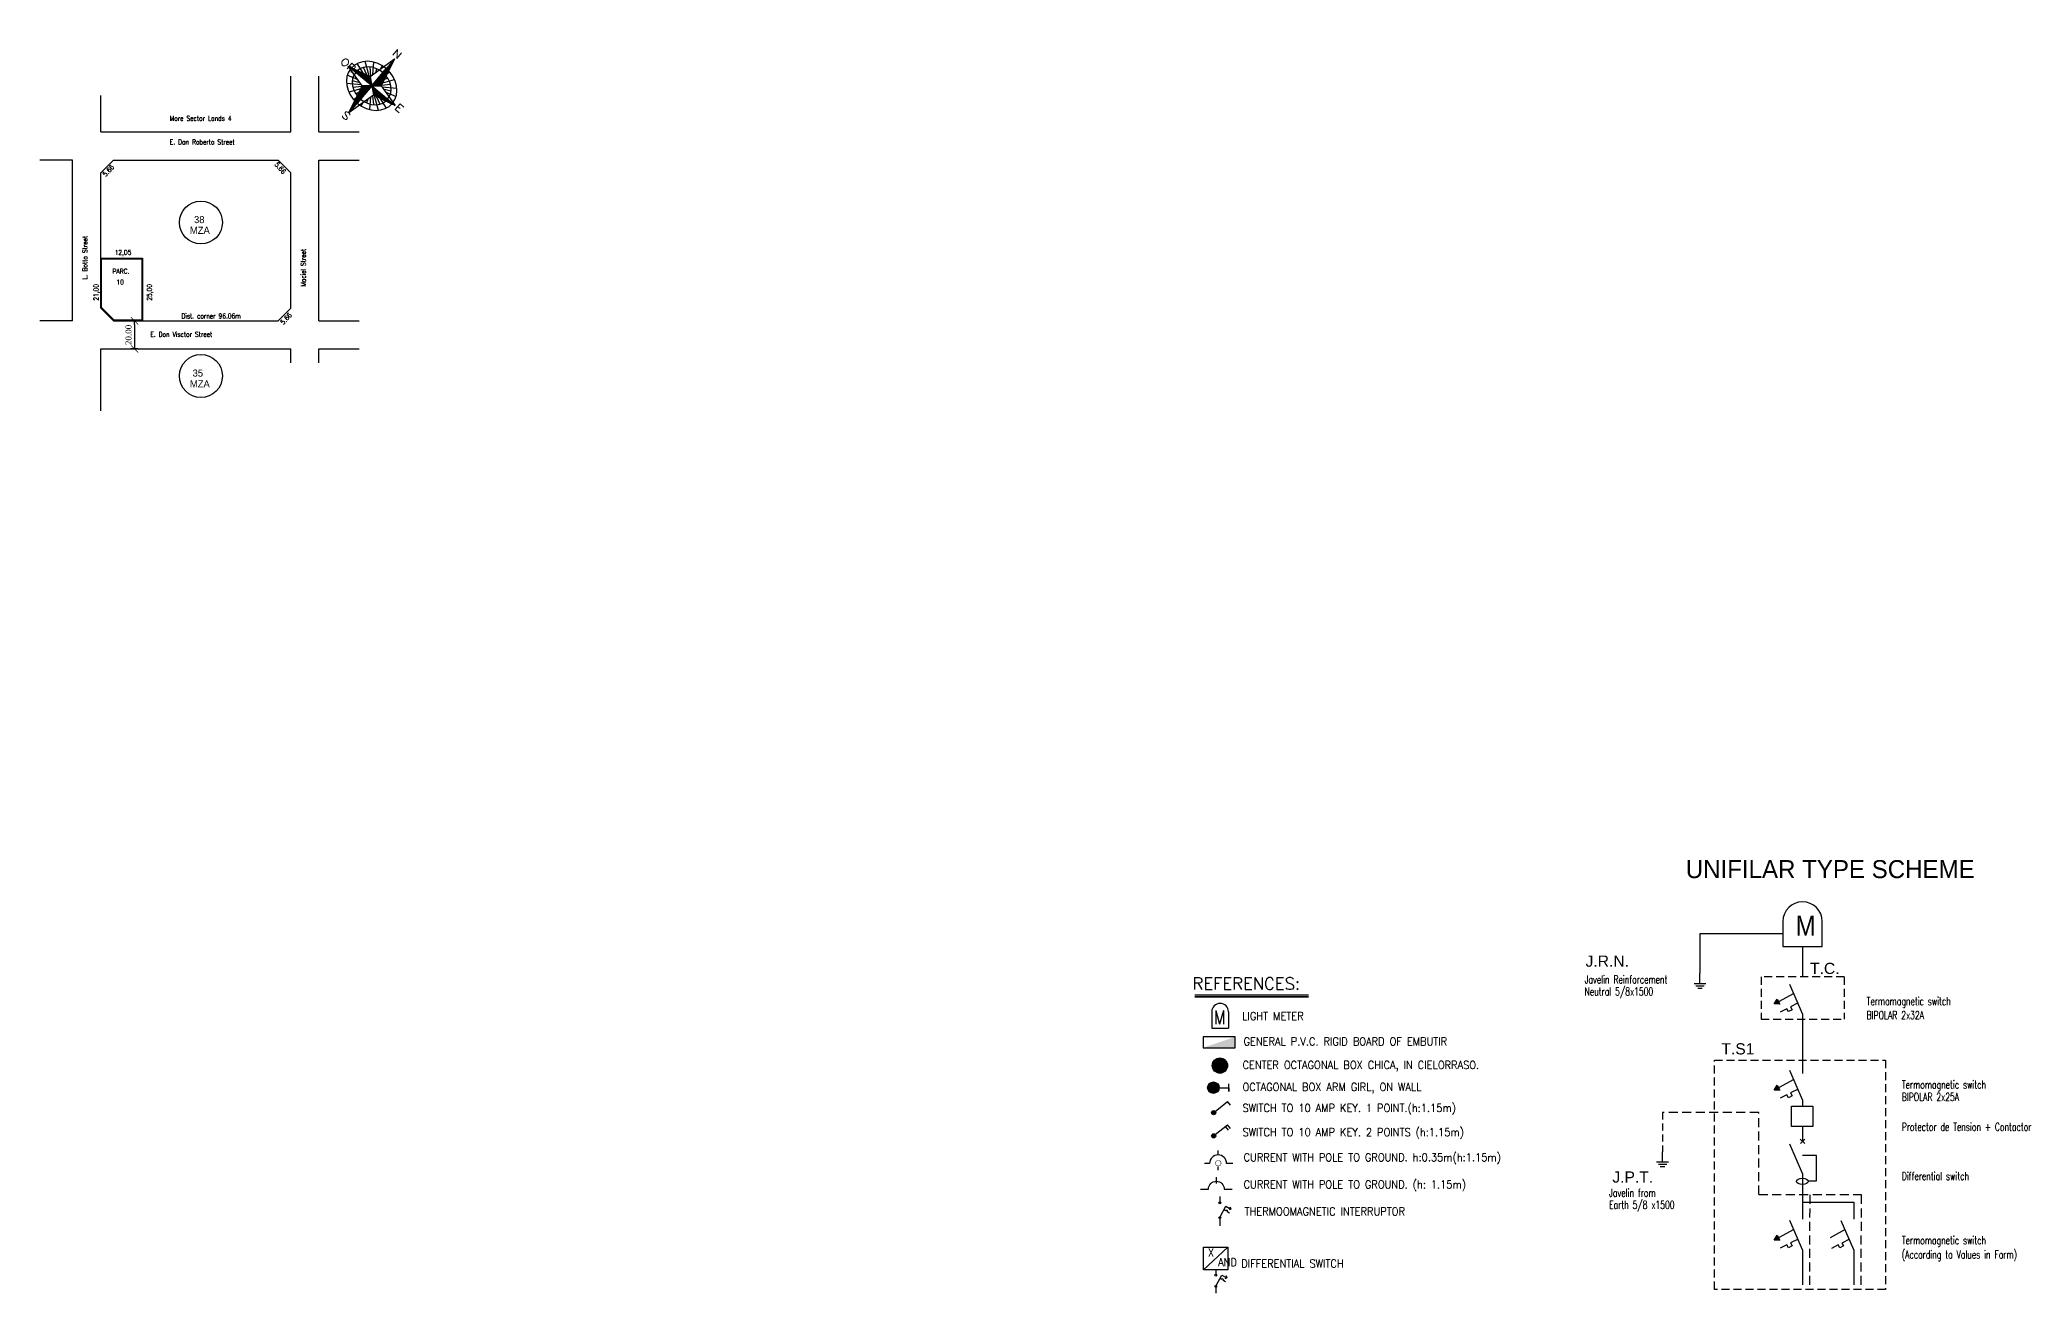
# Model space of a CAD drawing. Header units: millimetres. Extents: x 221 to 543, y -43 to 148.
# Drawn here: x 415.48 to 465.26, y 22.98 to 54.31 of the extents above; entities that cross this region are included whole.
import ezdxf

# ---------------------------------------------------------------- set-up
doc = ezdxf.new("R2010")
doc.units = ezdxf.units.MM
doc.linetypes.add('HIDDEN', pattern=[0.375, 0.25, -0.125])
for name, color, linetype in [('02 Txt texto independiente', 252, 'Continuous'), ('03 I-4 instalacion electrica artefactos', 252, 'Continuous'), ('03 Txt texto referencias instalaciones', 252, 'Continuous'), ('10-INST-ELEC-SIMB', 1, 'Continuous'), ('10-INST-ELEC-TUBO', 1, 'Continuous'), ('Carpinteria', 2, 'Continuous'), ('REFERENCIAS', 252, 'Continuous')]:
    doc.layers.add(name, color=color, linetype=linetype)
doc.styles.add('Arial', font='arial.ttf')
doc.styles.add('COTAS', font='ROMANS', dxfattribs={"width": 0.7})
doc.styles.add('PROV', font='times.ttf')
doc.styles.add('REFERENCIAS', font='', dxfattribs={"width": 0.8})
doc.styles.add('ROMANS', font='romans.shx', dxfattribs={"width": 0.85})
doc.styles.add('ROMANT', font='romant')
doc.styles.get('REFERENCIAS').set_extended_font_data('AvantGarde Bk BT')
doc.dimstyles.new('COTA-S-S-2-50', dxfattribs={"dimscale": 1.5, "dimtxt": 0.1, "dimasz": 0.06, "dimexe": 0, "dimexo": 0, "dimgap": 0.08, "dimtad": 1, "dimzin": 4, "dimdsep": 46, "dimtxsty": 'COTAS', "dimblk1": 'M2_COTA', "dimblk2": 'M2_COTA', "dimsah": 1, "dimcen": 0.1, "dimse1": 1, "dimse2": 1, "dimclrd": 2, "dimclre": 256, "dimclrt": 6, "dimadec": 0, "dimazin": 0, "dimtfac": 1, "dimtix": 1, "dimtmove": 2, "dimatfit": 3, "dimldrblk": 'M2_COTA', "dimfxl": 1, "dimtolj": 1, "dimtzin": 4, "dimarcsym": 0})

# ---------------------------------------------------------------- blocks, each defined once
blk = doc.blocks.new('SEPLN522')
at = {"color": 0}
for p, q in [((-0.145, 0.006), (0.153, 0.006)), ((0.004, 0.006), (0.004, 0.26)), ((-0.1, -0.053), (0.108, -0.053)), ((-0.054, -0.111), (0.062, -0.111))]:
    blk.add_line(p, q, dxfattribs=at)
blk = doc.blocks.new('SEPLN510')
at = {"color": 0}
for p in [(0.043, 0.036), (0.409, 0.205)]:
    blk.add_line(p, (0.332, 0.292), dxfattribs=at)
at = {"color": 0, "const_width": 0.0507}
blk.add_lwpolyline([(-0.02, 0.003, 1), (0.03, 0.003, 1)], format="xyb", close=True, dxfattribs=at)
at = {"color": 0}
blk.add_circle((0.005, 0.003), 0.0507, dxfattribs=at)
blk = doc.blocks.new('SEPLN502')
at = {"color": 0}
for p, q in [((-0.0845, 0), (0.0845, 0)), ((0, 0), (-0.0845, 0)), ((0, 0.2535), (0, 0))]:
    blk.add_line(p, q, dxfattribs=at)
at = {"color": 0, "const_width": 0.12675}
blk.add_lwpolyline([(-0.063375, 0.338, 1), (0.063375, 0.338, 1)], format="xyb", close=True, dxfattribs=at)
at = {"color": 0}
blk.add_circle((0, 0.338), 0.12675, dxfattribs=at)
blk = doc.blocks.new('toma 1m')
at = {"layer": '10-INST-ELEC-SIMB'}
blk.add_lwpolyline([(0, 0), (0.0845, 0, -1), (0.2535, 0), (0.338, 0)], format="xyb", dxfattribs=at)
blk.add_lwpolyline([(0.169, 0.12675), (0.169, 0.05915)], dxfattribs=at)
blk = doc.blocks.new('*X219')
at = {"color": 0}
for p, q in [((31.86, 84.19), (31.88, 84.2)), ((31.86, 83.84), (31.94, 83.91)), ((31.86, 83.48), (32, 83.62)), ((31.86, 83.13), (32.06, 83.33)), ((31.86, 82.78), (32.12, 83.03)), ((31.86, 82.42), (32.18, 82.74)), ((31.86, 82.07), (32.24, 82.45)), ((31.86, 81.72), (32.3, 82.16)), ((31.86, 81.36), (32.37, 81.86)), ((31.86, 81.01), (32.43, 81.57)), ((31.86, 80.66), (32.49, 81.28)), ((31.86, 80.3), (32.55, 80.98)), ((31.86, 79.95), (32.61, 80.69)), ((31.86, 79.59), (32.67, 80.4)), ((31.86, 79.24), (32.73, 80.11)), ((31.86, 78.89), (32.79, 79.81)), ((31.86, 78.53), (32.85, 79.52)), ((31.86, 78.18), (32.91, 79.23)), ((31.86, 77.83), (32.97, 78.94)), ((31.86, 77.47), (33.03, 78.64)), ((31.86, 77.12), (33.1, 78.35)), ((31.86, 76.77), (33.16, 78.06)), ((31.86, 76.41), (33.22, 77.76)), ((31.86, 76.06), (33.28, 77.47)), ((31.86, 75.71), (33.34, 77.18)), ((31.86, 75.35), (33.4, 76.89)), ((31.86, 75), (33.46, 76.59)), ((25.18, 74.67), (25.28, 74.78)), ((25.53, 74.67), (25.8, 74.94)), ((25.88, 74.67), (26.31, 75.1)), ((26.24, 74.67), (26.83, 75.27)), ((26.59, 74.67), (27.34, 75.43)), ((26.94, 74.67), (27.86, 75.59)), ((27.3, 74.67), (28.37, 75.75)), ((27.65, 74.67), (28.89, 75.91)), ((28, 74.67), (29.4, 76.07)), ((28.36, 74.67), (29.92, 76.23)), ((28.71, 74.67), (30.29, 76.25)), ((29.06, 74.67), (30.46, 76.07)), ((29.42, 74.67), (30.64, 75.9)), ((29.77, 74.67), (30.82, 75.72)), ((30.13, 74.67), (30.99, 75.54)), ((30.22, 73), (31.86, 74.64)), ((30.28, 72.71), (31.86, 74.29)), ((30.34, 72.41), (31.86, 73.94)), ((30.4, 72.12), (31.86, 73.58)), ((30.46, 71.83), (31.86, 73.23)), ((30.48, 74.67), (31.17, 75.37)), ((30.52, 71.53), (31.86, 72.88)), ((30.58, 71.24), (31.86, 72.52)), ((30.64, 70.95), (31.86, 72.17)), ((30.83, 74.67), (31.35, 75.19)), ((31.19, 74.67), (31.53, 75.01)), ((31.54, 74.67), (31.7, 74.84)), ((31.88, 74.66), (31.89, 74.67)), ((32.06, 74.48), (32.25, 74.67)), ((32.23, 74.31), (32.6, 74.67)), ((32.41, 74.13), (32.95, 74.67)), ((32.59, 73.95), (33.31, 74.67)), ((32.76, 73.77), (33.66, 74.67)), ((32.94, 73.6), (34.01, 74.67)), ((33.12, 73.42), (34.37, 74.67)), ((33.29, 73.24), (34.72, 74.67)), ((33.47, 73.07), (35.08, 74.67)), ((33.9, 73.14), (35.43, 74.67)), ((34.41, 73.3), (35.78, 74.67)), ((34.92, 73.46), (36.14, 74.67)), ((35.44, 73.62), (36.49, 74.67)), ((35.95, 73.78), (36.84, 74.67)), ((36.47, 73.95), (37.2, 74.67)), ((36.98, 74.11), (37.55, 74.67)), ((37.5, 74.27), (37.9, 74.67)), ((38.01, 74.43), (38.26, 74.67)), ((38.53, 74.59), (38.61, 74.67)), ((30.7, 70.66), (31.86, 71.82)), ((30.77, 70.36), (31.86, 71.46)), ((30.83, 70.07), (31.86, 71.11)), ((30.89, 69.78), (31.86, 70.76)), ((30.95, 69.49), (31.86, 70.4)), ((31.01, 69.19), (31.86, 70.05)), ((31.07, 68.9), (31.86, 69.69)), ((31.13, 68.61), (31.86, 69.34)), ((31.19, 68.31), (31.86, 68.99)), ((31.25, 68.02), (31.86, 68.63)), ((31.31, 67.73), (31.86, 68.28)), ((31.37, 67.44), (31.86, 67.93)), ((31.43, 67.14), (31.86, 67.57)), ((31.5, 66.85), (31.86, 67.22)), ((31.56, 66.56), (31.86, 66.87)), ((31.62, 66.27), (31.86, 66.51)), ((31.68, 65.97), (31.86, 66.16)), ((31.74, 65.68), (31.86, 65.81)), ((31.8, 65.39), (31.86, 65.45)), ((31.86, 65.09), (31.86, 65.1))]:
    blk.add_line(p, q, dxfattribs=at)
blk = doc.blocks.new('M2_COTA')
for p, q in [((-1, 0), (0, 0)), ((0, 1), (0, -1))]:
    blk.add_line(p, q)
at = {"const_width": 0.2}
blk.add_lwpolyline([(-1, -1), (1, 1)], dxfattribs=at)
blk = doc.blocks.new('*D223')
at = {"color": 252, "lineweight": -2, "ltscale": 0.05, "transparency": 16777216}
blk.add_line((417.853, 47.196), (417.853, 46.674), dxfattribs=at)
at = {"layer": 'Defpoints', "color": 0, "ltscale": 0.05, "transparency": 16777216}
for p in [(417.328, 47.286), (417.328, 46.584), (417.853, 46.584)]:
    blk.add_point(p, dxfattribs=at)
at = {"color": 252, "lineweight": -2, "ltscale": 0.05, "transparency": 16777216, "xscale": 0.09, "yscale": 0.09, "zscale": 0.09}
for p, rotation in [((417.853, 47.286), 90), ((417.853, 46.584), 270)]:
    blk.add_blockref('M2_COTA', p, dxfattribs=dict(at, rotation=rotation))
at = {"color": 0, "ltscale": 0.05, "transparency": 16777216, "insert": (417.702, 46.935), "char_height": 0.15, "attachment_point": 5, "rotation": 90, "style": 'PROV'}
blk.add_mtext('\\A1;20.00', dxfattribs=at)

msp = doc.modelspace()

# ---------------------------------------------------------------- hatches: boundary and pattern name
for points in [[(458.981, 30.202), (458.916, 30.328), (458.839, 30.209)], [(458.981, 28.05), (458.916, 28.176), (458.839, 28.056)], [(458.981, 24.299), (458.916, 24.425), (458.839, 24.305)]]:
    msp.add_hatch(color=7).paths.add_polyline_path(points)
at = {"layer": 'Carpinteria'}
h = msp.add_hatch(color=256, dxfattribs=at)
h.paths.add_polyline_path([(417.008, 48.854), (417.008, 47.607), (417.328, 47.286), (418.054, 47.286), (418.054, 48.854)])
h.paths.add_polyline_path([(418.038, 48.838), (418.038, 47.302), (417.341, 47.302), (417.024, 47.619), (417.024, 48.838)], flags=16)
h.paths.add_polyline_path([(418.343, 47.77), (418.343, 48.275), (418.128, 48.275), (418.128, 47.77)], flags=9)
h.paths.add_polyline_path([(417.35, 48.88), (417.839, 48.88), (417.839, 49.094), (417.35, 49.094)], flags=9)

# ---------------------------------------------------------------- linework, layer by layer
at = {"color": 1}
for p, q in [((424.33, 53.815), (423.245, 52.53)), ((423.715, 53.41), (423.618, 53.775)), ((423.739, 53.398), (424.351, 53.841)), ((424.351, 53.841), (424.018, 53.162)), ((423.44, 53.311), (423.17, 53.427)), ((423.542, 53.165), (423.194, 53.659)), ((423.194, 53.659), (423.739, 53.398)), ((423.78, 53.164), (423.214, 53.642)), ((423.78, 53.164), (423.263, 53.601)), ((423.49, 53.239), (423.295, 53.289)), ((423.359, 53.426), (423.339, 53.438)), ((423.578, 53.475), (423.419, 53.722)), ((423.452, 53.536), (423.436, 53.553)), ((423.658, 53.437), (423.575, 53.621)), ((423.758, 53.413), (423.739, 53.634)), ((423.739, 53.398), (423.822, 52.929)), ((423.78, 53.164), (424.144, 53.595)), ((423.807, 53.448), (423.837, 53.755)), ((423.88, 53.501), (423.907, 53.591)), ((424.012, 53.595), (424.049, 53.664)), ((424.056, 53.238), (424.354, 53.319)), ((424.095, 53.319), (424.18, 53.361)), ((424.167, 53.465), (424.228, 53.512)), ((423.527, 53.187), (423.15, 53.221)), ((423.505, 53.09), (423.207, 53.009)), ((423.209, 52.487), (423.542, 53.165)), ((423.822, 52.929), (423.209, 52.487)), ((423.531, 53.144), (423.309, 53.126)), ((423.394, 52.863), (423.332, 52.815)), ((423.465, 53.009), (423.381, 52.967)), ((423.78, 53.164), (423.416, 52.733)), ((423.78, 53.164), (423.542, 53.165)), ((423.68, 52.827), (423.653, 52.737)), ((423.753, 52.88), (423.724, 52.572)), ((423.78, 53.164), (424.321, 52.707)), ((423.78, 53.164), (424.297, 52.727)), ((423.78, 53.164), (424.018, 53.162)), ((423.802, 52.915), (423.822, 52.693)), ((424.367, 52.669), (423.822, 52.929)), ((423.846, 52.918), (423.943, 52.552)), ((423.903, 52.891), (423.985, 52.707)), ((423.982, 52.853), (424.142, 52.606)), ((424.018, 53.162), (424.367, 52.669)), ((424.029, 53.184), (424.251, 53.202)), ((424.034, 53.141), (424.41, 53.106)), ((424.07, 53.089), (424.265, 53.039)), ((424.109, 52.792), (424.124, 52.775)), ((424.121, 53.017), (424.391, 52.901)), ((424.202, 52.902), (424.221, 52.89)), ((423.549, 52.732), (423.512, 52.664))]:
    msp.add_line(p, q, dxfattribs=at)
for p, q in [((421.76, 52.012), (421.76, 53.403)), ((422.463, 52.012), (422.463, 53.403)), ((417.008, 52.012), (417.008, 52.921)), ((417.008, 52.012), (421.76, 52.012)), ((422.463, 52.012), (423.466, 52.012)), ((416.305, 51.309), (415.485, 51.309)), ((416.305, 47.286), (416.305, 51.309)), ((422.463, 47.286), (422.463, 51.309)), ((422.463, 51.309), (423.466, 51.309)), ((416.305, 47.286), (415.485, 47.286)), ((422.463, 47.286), (423.466, 47.286)), ((417.008, 45.037), (417.008, 46.584)), ((417.008, 46.584), (421.76, 46.584)), ((421.76, 46.237), (421.76, 46.584)), ((422.463, 46.237), (422.463, 46.584)), ((422.463, 46.584), (423.466, 46.584)), ((447.197, 30.389), (444.358, 30.389))]:
    msp.add_line(p, q)
at = {"color": 7}
for p, q in [((456.984, 31.958), (456.984, 30.977)), ((459.057, 31.958), (456.984, 31.958)), ((459.057, 32.269), (459.057, 31.647)), ((460.041, 31.647), (460.041, 32.269)), ((459.057, 31.647), (460.041, 31.647)), ((459.549, 31.647), (459.549, 30.883)), ((459.549, 29.965), (459.231, 30.696)), ((459.549, 29.965), (459.549, 28.466)), ((459.549, 27.812), (459.231, 28.544)), ((459.549, 27.812), (459.549, 27.654)), ((459.549, 27.142), (459.549, 26.771)), ((459.549, 25.972), (459.231, 26.703)), ((459.601, 26.717), (459.492, 26.831)), ((459.498, 26.717), (459.607, 26.831)), ((459.895, 26.424), (459.543, 26.424)), ((459.895, 25.787), (459.895, 26.424)), ((459.549, 25.972), (459.549, 25.255)), ((459.706, 25.787), (459.895, 25.787)), ((459.549, 25.255), (460.833, 25.255)), ((459.549, 25.255), (459.549, 24.829)), ((460.833, 25.252), (460.833, 24.826)), ((459.549, 24.061), (459.231, 24.793)), ((460.833, 24.058), (460.515, 24.79)), ((459.549, 24.061), (459.547, 23.186)), ((460.833, 24.058), (460.831, 23.183))]:
    msp.add_line(p, q, dxfattribs=at)
at = {"color": 7, "linetype": 'HIDDEN', "ltscale": 0.8}
for p, q in [((460.589, 30.883), (458.51, 30.883)), ((458.51, 30.883), (458.51, 29.832)), ((460.589, 30.883), (460.589, 29.832)), ((458.51, 29.832), (460.589, 29.832))]:
    msp.add_line(p, q, dxfattribs=at)
at = {"color": 7, "linetype": 'HIDDEN', "ltscale": 0.9}
for p, q in [((458.451, 27.494), (456.049, 27.494)), ((458.451, 25.441), (458.451, 27.494)), ((458.451, 25.441), (461.019, 25.441)), ((459.73, 23.186), (459.735, 25.441)), ((461.014, 23.183), (461.019, 25.438))]:
    msp.add_line(p, q, dxfattribs=at)
at = {"color": 7, "linetype": 'HIDDEN', "ltscale": 0.7}
msp.add_line((456.049, 27.494), (456.049, 26.513), dxfattribs=at)
at = {"color": 7}
for points in [[(458.916, 30.328), (458.981, 30.202), (458.839, 30.209)], [(458.916, 28.176), (458.981, 28.05), (458.839, 28.056)], [(459.268, 27.654), (459.805, 27.654), (459.805, 27.142), (459.268, 27.142)], [(458.916, 24.425), (458.981, 24.299), (458.839, 24.305)]]:
    msp.add_lwpolyline(points, close=True, dxfattribs=at)
at = {"color": 7, "linetype": 'HIDDEN', "ltscale": 0.8}
msp.add_lwpolyline([(457.349, 28.805), (461.624, 28.805), (461.624, 23.066), (457.349, 23.066)], close=True, dxfattribs=at)
at = {"color": 7}
msp.add_arc((459.549, 32.269), 0.492, 0, 180, dxfattribs=at)
at = {"color": 1, "extrusion": (0, 0, -1)}
for major_axis in [(-0.517, 0.437), (-0.399, 0.336)]:
    msp.add_ellipse((423.78, 53.164), major_axis=major_axis, ratio=0.832897, dxfattribs=at)
at = {"color": 7}
msp.add_ellipse((459.543, 25.774), major_axis=(-0.149, 0), ratio=0.545453, dxfattribs=at)
at = {"layer": '03 I-4 instalacion electrica artefactos', "color": 7}
for p, q in [((444.98, 25.395), (444.98, 25.237)), ((445.09, 25.067), (445.128, 25.043)), ((445.128, 25.043), (445.141, 25.063)), ((445.141, 25.063), (445.169, 25.048)), ((445.169, 25.048), (445.159, 25.026)), ((445.159, 25.026), (445.221, 24.99)), ((444.979, 24.843), (444.979, 24.658)), ((444.574, 23.56), (445.184, 24.127)), ((444.879, 23.56), (444.879, 23.451)), ((444.879, 23.125), (444.878, 22.978)), ((444.989, 23.35), (445.027, 23.325)), ((445.027, 23.325), (445.04, 23.346)), ((445.04, 23.346), (445.068, 23.33)), ((445.068, 23.33), (445.058, 23.309)), ((445.058, 23.309), (445.12, 23.273))]:
    msp.add_line(p, q, dxfattribs=at)
for points in [[(444.993, 24.885), (445.134, 25.15), (445.257, 25.081), (445.242, 25.127), (445.257, 25.081), (445.211, 25.058)], [(444.892, 23.167), (445.033, 23.432), (445.156, 23.363), (445.141, 23.409), (445.156, 23.363), (445.11, 23.34)]]:
    msp.add_lwpolyline(points, dxfattribs=at)
msp.add_lwpolyline([(444.574, 24.127), (445.184, 24.127), (445.184, 23.56), (444.574, 23.56)], close=True, dxfattribs=at)
for centre in [(444.98, 25.237), (444.98, 24.866), (444.879, 23.428), (444.879, 23.148)]:
    msp.add_circle(centre, 0.023, dxfattribs=at)
at = {"layer": '03 Txt texto referencias instalaciones', "color": 7}
for points in [[(444.358, 30.44), (447.197, 30.44)], [(444.358, 30.389), (447.197, 30.389)], [(444.358, 30.389), (447.197, 30.389)]]:
    msp.add_lwpolyline(points, dxfattribs=at)
at = {"layer": '10-INST-ELEC-SIMB'}
for p, q in [((444.781, 30.016), (444.781, 29.6)), ((445.197, 30.016), (445.197, 29.6)), ((444.781, 29.6), (445.197, 29.6)), ((444.867, 26.943), (445.176, 27.19)), ((445.194, 27.051), (445.12, 27.144)), ((445.25, 27.097), (445.176, 27.19)), ((444.938, 26.435), (444.938, 26.545)), ((444.724, 26.222), (444.602, 26.222)), ((444.937, 26.054), (444.937, 26.136)), ((445.31, 26.222), (445.152, 26.222))]:
    msp.add_line(p, q, dxfattribs=at)
msp.add_lwpolyline([(444.563, 29.385), (444.563, 29.115), (445.366, 29.115), (445.366, 29.385), (444.563, 29.385)], dxfattribs=at)
for points, const_width in [([(444.889, 28.667, 1), (445.08, 28.667, 1)], 0.191), ([(444.801, 26.912, 1), (444.852, 26.91, 1)], 0.052), ([(444.873, 26.227, 1), (445.012, 26.228, 1)], 0.0126)]:
    msp.add_lwpolyline(points, format="xyb", close=True, dxfattribs=dict(at, const_width=const_width))
for centre, radius in [((444.984, 28.667), 0.191), ((444.826, 26.911), 0.052)]:
    msp.add_circle(centre, radius, dxfattribs=at)
for centre, radius, start, end in [((444.989, 30.016), 0.208, 0, 180), ((444.938, 26.221), 0.214, 0.3588, 179.6412)]:
    msp.add_arc(centre, radius, start, end, dxfattribs=at)
msp.add_solid([(445.366, 29.385), (445.366, 29.115), (444.563, 29.115)], dxfattribs=at)
at = {"layer": '10-INST-ELEC-TUBO', "color": 7}
for p, q in [((459.331, 30.472), (458.949, 30.266)), ((459.156, 30.09), (458.984, 30.002)), ((459.199, 30.018), (459.156, 30.09)), ((459.286, 30.064), (459.199, 30.018)), ((459.434, 30.234), (459.246, 30.137)), ((459.246, 30.137), (459.286, 30.064)), ((459.331, 28.319), (458.949, 28.113)), ((459.156, 27.937), (458.984, 27.85)), ((459.199, 27.865), (459.156, 27.937)), ((459.286, 27.911), (459.199, 27.865)), ((459.434, 28.081), (459.246, 27.984)), ((459.246, 27.984), (459.286, 27.911)), ((459.331, 24.569), (458.949, 24.362)), ((460.615, 24.566), (460.234, 24.359)), ((459.156, 24.187), (458.984, 24.099)), ((459.199, 24.114), (459.156, 24.187)), ((459.286, 24.161), (459.199, 24.114)), ((459.434, 24.331), (459.246, 24.234)), ((459.246, 24.234), (459.286, 24.161)), ((460.44, 24.184), (460.268, 24.096)), ((460.483, 24.111), (460.44, 24.184)), ((460.57, 24.158), (460.483, 24.111)), ((460.718, 24.328), (460.531, 24.231)), ((460.531, 24.231), (460.57, 24.158))]:
    msp.add_line(p, q, dxfattribs=at)
at = {"layer": 'Carpinteria'}
for p, q in [((417.328, 51.309), (417.008, 50.989)), ((417.328, 51.309), (421.44, 51.309)), ((421.76, 50.989), (421.44, 51.309)), ((417.008, 47.607), (417.008, 50.989)), ((421.76, 47.607), (421.76, 50.989)), ((417.008, 48.854), (418.054, 48.854)), ((417.024, 48.838), (418.038, 48.838)), ((417.024, 47.619), (417.024, 48.838)), ((418.038, 48.838), (418.038, 47.302)), ((418.054, 48.854), (418.054, 47.286)), ((417.328, 47.286), (417.008, 47.607)), ((417.341, 47.302), (417.024, 47.619)), ((418.038, 47.302), (417.341, 47.302)), ((418.054, 47.607), (418.054, 47.607)), ((418.054, 47.607), (418.054, 47.607)), ((421.44, 47.286), (421.76, 47.607)), ((417.328, 47.286), (421.44, 47.286))]:
    msp.add_line(p, q, dxfattribs=at)
for centre in [(419.512, 49.747), (419.512, 45.909)]:
    msp.add_circle(centre, 0.537, dxfattribs=at)

# ---------------------------------------------------------------- block references
at = {"color": 1, "xscale": 0.1107857001886316, "yscale": 0.09227303105660667, "zscale": 0.1107857001886316, "rotation": 319.8294232154241}
msp.add_blockref('*X219', (416.638, 50.176), dxfattribs=at)
at = {"color": 7, "linetype": 'HIDDEN', "ltscale": 0.7}
msp.add_blockref('SEPLN522', (456.045, 26.254), dxfattribs=at)
at = {"layer": '10-INST-ELEC-SIMB', "color": 7}
msp.add_blockref('SEPLN522', (456.98, 30.718), dxfattribs=at)
at = {"layer": '10-INST-ELEC-SIMB'}
for name, p, xscale, yscale, zscale, rotation in [('SEPLN502', (445.203, 28.115), 1.132420317058632, 1.132420317058632, 1.132420317058632, 90), ('SEPLN510', (444.821, 27.489), 1.024814766568857, 1.024814766568857, 1.024814766568857, 357.1392367573835)]:
    msp.add_blockref(name, p, dxfattribs=dict(at, xscale=xscale, yscale=yscale, zscale=zscale, rotation=rotation))
at = {"layer": 'REFERENCIAS', "xscale": 2.33880572765861, "yscale": 2.33880572765861, "zscale": 2.33880572765861}
msp.add_blockref('toma 1m', (444.498, 25.579), dxfattribs=at)

# ---------------------------------------------------------------- texts
at = {"color": 2, "style": 'ROMANT', "width": 1.200629}
for s, height, p in [('OR', 0.1845, (422.977, 53.746)), ('S', 0.185, (423.008, 52.41)), ('E', 0.185, (424.342, 52.593))]:
    msp.add_text(s, height=height, rotation=319.8294, dxfattribs=at).set_placement(p)
at = {"color": 2, "style": 'ROMANT', "oblique": 360, "width": 1.200629}
msp.add_text('N', height=0.185, rotation=319.8294, dxfattribs=at).set_placement((424.276, 53.958))
at = {"insert": (456.628, 33.805), "char_height": 0.45, "width": 14.36457, "attachment_point": 1}
msp.add_mtext('{\\fStylus BT|b0|i0|c0|p34;UNIFILAR TYPE SCHEME}', dxfattribs=at)
at = {"layer": '02 Txt texto independiente', "color": 7, "style": 'ROMANS', "width": 0.9}
for s, p in [('LIGHT METER', (445.54, 29.805)), ('GENERAL P.V.C. RIGID BOARD OF EMBUTIR', (445.574, 29.171)), ('CENTER OCTAGONAL BOX CHICA, IN CIELORRASO.', (445.547, 28.583)), ('OCTAGONAL BOX ARM GIRL, ON WALL', (445.547, 28.033)), ('SWITCH TO 10 AMP KEY. 1 POINT.(h:1.15m)', (445.547, 27.508)), ('SWITCH TO 10 AMP KEY. 2 POINTS (h:1.15m)', (445.547, 26.903)), ('CURRENT WITH POLE TO GROUND. h:0.35m(h:1.15m) ', (445.575, 26.274)), ('CURRENT WITH POLE TO GROUND. (h: 1.15m)', (445.575, 25.596)), ('THERMOOMAGNETIC INTERRUPTOR', (445.599, 24.922)), ('DIFFERENTIAL SWITCH', (445.516, 23.618))]:
    msp.add_text(s, height=0.2, dxfattribs=at).set_placement(p)
at = {"layer": '03 I-4 instalacion electrica artefactos', "color": 7, "style": 'ROMANS', "width": 0.9}
for s, p in [('X', (444.685, 23.893)), ('AND', (444.938, 23.649))]:
    msp.add_text(s, height=0.2, dxfattribs=at).set_placement(p)
at = {"layer": '03 Txt texto referencias instalaciones', "color": 7, "style": 'ROMANS'}
msp.add_text('REFERENCES:', height=0.3, dxfattribs=at).set_placement((444.3, 30.568))
at = {"layer": '10-INST-ELEC-SIMB', "style": 'ROMANS', "width": 0.8}
msp.add_text('M', height=0.344, dxfattribs=at).set_placement((444.835, 29.705))
at = {"layer": '10-INST-ELEC-TUBO', "color": 7, "style": 'Arial'}
for s, p in [('J.R.N.', (454.123, 31.14)), ('T.C.', (459.735, 30.958)), ('T.S1', (457.519, 28.947)), ('J.P.T.', (454.793, 25.742))]:
    msp.add_text(s, height=0.28, dxfattribs=at).set_placement(p)
at = {"layer": '10-INST-ELEC-TUBO', "color": 7, "style": 'COTAS', "width": 0.7}
for s, p in [('Javelin Reinforcement', (454.1, 30.723)), ('Neutral 5/8x1500', (454.1, 30.42)), ('Termomagnetic switch', (461.149, 30.178)), ('BIPOLAR 2x32A', (461.149, 29.828)), ('Termomagnetic switch', (462.028, 28.092)), ('BIPOLAR 2x25A', (462.028, 27.784)), ('Protector de Tension + Contactor', (462.028, 27.036)), ('Differential switch', (462.028, 25.807)), ('Javelin from ', (454.711, 25.389)), ('Earth 5/8 x1500', (454.711, 25.086)), ('Termomagnetic switch', (462.028, 24.199)), ('(According to Values in Form)', (462.028, 23.845))]:
    msp.add_text(s, height=0.2, dxfattribs=at).set_placement(p)
at = {"layer": 'Carpinteria', "style": 'COTAS', "width": 0.9}
for s, p in [('More Sector Lands 4', (418.733, 52.291)), ('E. Don Roberto Street', (418.733, 51.698)), ('12,05', (417.355, 48.938)), ('PARC.', (417.302, 48.468)), ('10', (417.399, 48.195)), ('Dist. corner 96.06m', (419.025, 47.35)), ('E. Don Visctor Street', (418.246, 46.891))]:
    msp.add_text(s, height=0.1202, dxfattribs=at).set_placement(p)
for s, rotation, p in [('5.66', 46.4969, (417.13, 50.883)), ('5.66', 311.2974, (421.345, 51.193)), ('L. Botta Street', 90, (416.672, 48.323)), ('Maciel Street', 90, (422.13, 48.142)), ('21,00', 90, (416.95, 47.791)), ('25,00', 90, (418.284, 47.791)), ('5.66', 46.4969, (421.572, 47.183))]:
    msp.add_text(s, height=0.1202, rotation=rotation, dxfattribs=at).set_placement(p)
at = {"layer": 'Carpinteria'}
for s, p in [('38', (419.339, 49.731)), ('MZA', (419.236, 49.463)), ('MZA', (419.236, 45.625)), ('35', (419.303, 45.894))]:
    msp.add_text(s, height=0.1763, dxfattribs=at).set_placement(p)
at = {"layer": 'REFERENCIAS', "color": 7, "style": 'REFERENCIAS', "width": 0.9}
msp.add_text('M', height=0.5, dxfattribs=at).set_placement((459.373, 31.916))

# ---------------------------------------------------------------- dimensions: what is measured, and where the dimension line sits
at = {"ltscale": 0.05}
dim = msp.add_linear_dim(base=(417.853, 46.584), p1=(417.328, 47.286), p2=(417.328, 46.584), angle=270, text='20.00', dimstyle='COTA-S-S-2-50', override={"dimgap": 0.05, "dimpost": '<>', "dimtxsty": 'PROV', "dimclrd": 252, "dimclrt": 0}, dxfattribs=at)
dim.commit()
dim.dimension.update_dxf_attribs({"geometry": '*D223', "text_midpoint": (417.702, 46.935)})

doc.saveas('drawing.dxf')
